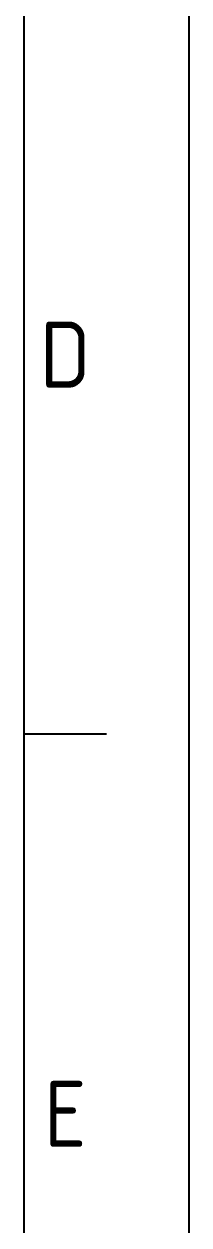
# Model space of a CAD drawing. Header units: millimetres. Extents: x 3247 to 3667, y 1230 to 1527.
# Drawn here: x 3656.8 to 3666.8, y 1302.9 to 1375.7 of the extents above; entities that cross this region are included whole.
import ezdxf
from ezdxf.enums import TextEntityAlignment as Align

# ---------------------------------------------------------------- set-up
doc = ezdxf.new("R2010")
doc.units = ezdxf.units.MM
doc.layers.add('AM_BOR', color=7, linetype='Continuous', lineweight=50)
doc.styles.add('ACISOTS', font='isocp.shx', dxfattribs={"bigfont": 'gbcbig.shx'})

# ---------------------------------------------------------------- blocks, each defined once
blk = doc.blocks.new('ISO_A3')
blk.add_line((410, 10), (410, 287))
at = {"layer": 'AM_BOR', "color": 1, "lineweight": 25}
for p, q in [((420, 297), (420, 0)), ((415, 102.5), (410, 102.5))]:
    blk.add_line(p, q, dxfattribs=at)
at = {"layer": 'AM_BOR', "color": 1, "lineweight": 25, "style": 'ACISOTS'}
for s, p in [('D', (412.5, 125.5)), ('E', (412.5, 79.5))]:
    blk.add_text(s, height=4, dxfattribs=at).set_placement(p, align=Align.MIDDLE)

msp = doc.modelspace()

# ---------------------------------------------------------------- block references
at = {"lineweight": 0}
msp.add_blockref('ISO_A3', (3246.805, 1230.128), dxfattribs=at)

doc.saveas('drawing.dxf')
